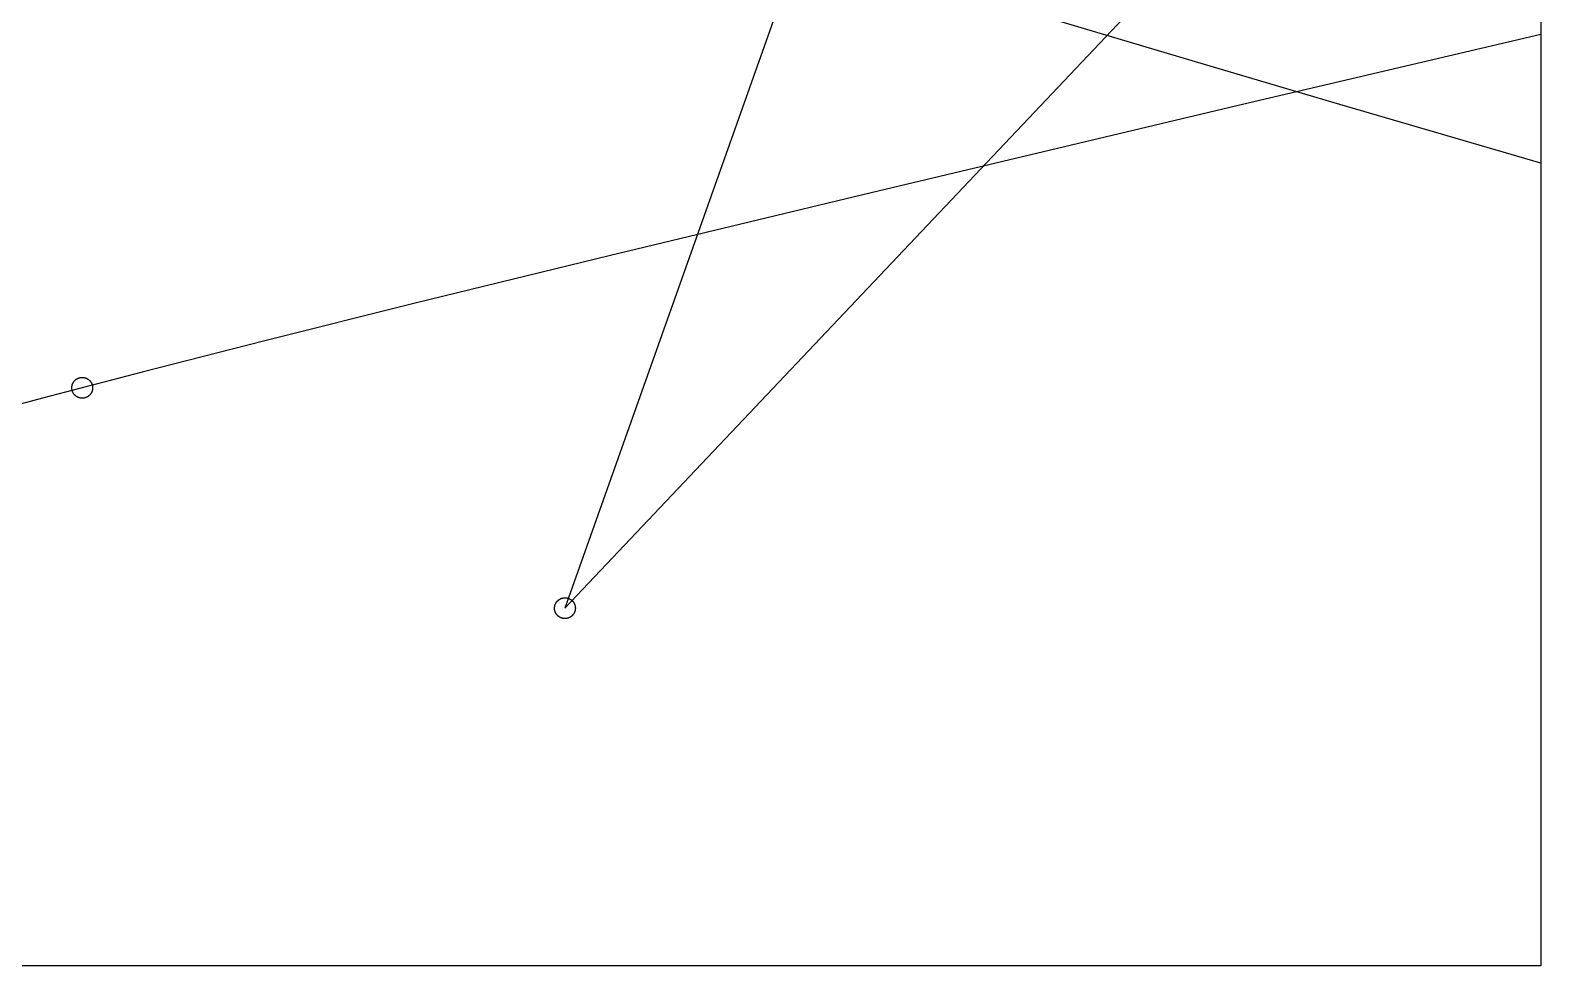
# Model space of a CAD drawing. Header units: millimetres. Extents: x 0 to 1452, y -868 to 0.
# Drawn here: x 726 to 1452, y -868 to -418 of the extents above; entities that cross this region are included whole.
import ezdxf

# ---------------------------------------------------------------- set-up
doc = ezdxf.new("R2010")
doc.units = ezdxf.units.MM

msp = doc.modelspace()

# ---------------------------------------------------------------- linework, layer by layer
for points in [[(0, 0), (1452, 0), (1452, -868), (0, -868), (0, 0)], [(1084, -411), (983, -696), (1420, -234), (855, -187)], [(1452, -481.93), (1422.43, -473.32), (1351.61, -452.57), (1290.4, -434.51), (1237.07, -418.66), (1190.28, -404.63)], [(1452, -420.02), (1305.99, -454.36), (1130.25, -496.16), (1004.96, -526.36), (911.09, -549.36), (838.12, -567.59), (779.74, -582.51), (731.95, -595.03), (692.09, -605.78)], [(756, -590), (756, -590.11), (756, -590.21), (755.99, -590.32), (755.98, -590.42), (755.97, -590.52), (755.96, -590.63), (755.95, -590.73), (755.93, -590.83), (755.91, -590.93), (755.89, -591.03), (755.87, -591.13), (755.85, -591.23), (755.82, -591.33), (755.79, -591.43), (755.76, -591.52), (755.73, -591.62), (755.7, -591.71), (755.66, -591.81), (755.63, -591.9), (755.59, -591.99), (755.55, -592.08), (755.5, -592.17), (755.46, -592.26), (755.41, -592.35), (755.37, -592.44), (755.32, -592.52), (755.27, -592.61), (755.21, -592.69), (755.16, -592.78), (755.1, -592.86), (755.05, -592.94), (754.99, -593.02), (754.93, -593.09), (754.87, -593.17), (754.8, -593.25), (754.74, -593.32), (754.67, -593.39), (754.6, -593.47), (754.54, -593.54), (754.47, -593.6), (754.39, -593.67), (754.32, -593.74), (754.25, -593.8), (754.17, -593.87), (754.09, -593.93), (754.02, -593.99), (753.94, -594.05), (753.86, -594.1), (753.78, -594.16), (753.69, -594.21), (753.61, -594.27), (753.52, -594.32), (753.44, -594.37), (753.35, -594.41), (753.26, -594.46), (753.17, -594.5), (753.08, -594.55), (752.99, -594.59), (752.9, -594.63), (752.81, -594.66), (752.71, -594.7), (752.62, -594.73), (752.52, -594.76), (752.43, -594.79), (752.33, -594.82), (752.23, -594.85), (752.13, -594.87), (752.03, -594.89), (751.93, -594.91), (751.83, -594.93), (751.73, -594.95), (751.63, -594.96), (751.52, -594.97), (751.42, -594.98), (751.32, -594.99), (751.21, -595), (751.11, -595), (751, -595), (750.89, -595), (750.79, -595), (750.68, -594.99), (750.58, -594.98), (750.48, -594.97), (750.37, -594.96), (750.27, -594.95), (750.17, -594.93), (750.07, -594.91), (749.97, -594.89), (749.87, -594.87), (749.77, -594.85), (749.67, -594.82), (749.57, -594.79), (749.48, -594.76), (749.38, -594.73), (749.29, -594.7), (749.19, -594.66), (749.1, -594.63), (749.01, -594.59), (748.92, -594.55), (748.83, -594.5), (748.74, -594.46), (748.65, -594.41), (748.56, -594.37), (748.48, -594.32), (748.39, -594.27), (748.31, -594.21), (748.22, -594.16), (748.14, -594.1), (748.06, -594.05), (747.98, -593.99), (747.91, -593.93), (747.83, -593.87), (747.75, -593.8), (747.68, -593.74), (747.61, -593.67), (747.53, -593.6), (747.46, -593.54), (747.4, -593.47), (747.33, -593.39), (747.26, -593.32), (747.2, -593.25), (747.13, -593.17), (747.07, -593.09), (747.01, -593.02), (746.95, -592.94), (746.9, -592.86), (746.84, -592.78), (746.79, -592.69), (746.73, -592.61), (746.68, -592.52), (746.63, -592.44), (746.59, -592.35), (746.54, -592.26), (746.5, -592.17), (746.45, -592.08), (746.41, -591.99), (746.37, -591.9), (746.34, -591.81), (746.3, -591.71), (746.27, -591.62), (746.24, -591.52), (746.21, -591.43), (746.18, -591.33), (746.15, -591.23), (746.13, -591.13), (746.11, -591.03), (746.09, -590.93), (746.07, -590.83), (746.05, -590.73), (746.04, -590.63), (746.03, -590.52), (746.02, -590.42), (746.01, -590.32), (746, -590.21), (746, -590.11), (746, -590), (746, -589.89), (746, -589.79), (746.01, -589.68), (746.02, -589.58), (746.03, -589.48), (746.04, -589.37), (746.05, -589.27), (746.07, -589.17), (746.09, -589.07), (746.11, -588.97), (746.13, -588.87), (746.15, -588.77), (746.18, -588.67), (746.21, -588.57), (746.24, -588.48), (746.27, -588.38), (746.3, -588.29), (746.34, -588.19), (746.37, -588.1), (746.41, -588.01), (746.45, -587.92), (746.5, -587.83), (746.54, -587.74), (746.59, -587.65), (746.63, -587.56), (746.68, -587.48), (746.73, -587.39), (746.79, -587.31), (746.84, -587.22), (746.9, -587.14), (746.95, -587.06), (747.01, -586.98), (747.07, -586.91), (747.13, -586.83), (747.2, -586.75), (747.26, -586.68), (747.33, -586.61), (747.4, -586.53), (747.46, -586.46), (747.53, -586.4), (747.61, -586.33), (747.68, -586.26), (747.75, -586.2), (747.83, -586.13), (747.91, -586.07), (747.98, -586.01), (748.06, -585.95), (748.14, -585.9), (748.22, -585.84), (748.31, -585.79), (748.39, -585.73), (748.48, -585.68), (748.56, -585.63), (748.65, -585.59), (748.74, -585.54), (748.83, -585.5), (748.92, -585.45), (749.01, -585.41), (749.1, -585.37), (749.19, -585.34), (749.29, -585.3), (749.38, -585.27), (749.48, -585.24), (749.57, -585.21), (749.67, -585.18), (749.77, -585.15), (749.87, -585.13), (749.97, -585.11), (750.07, -585.09), (750.17, -585.07), (750.27, -585.05), (750.37, -585.04), (750.48, -585.03), (750.58, -585.02), (750.68, -585.01), (750.79, -585), (750.89, -585), (751, -585), (751.11, -585), (751.21, -585), (751.32, -585.01), (751.42, -585.02), (751.52, -585.03), (751.63, -585.04), (751.73, -585.05), (751.83, -585.07), (751.93, -585.09), (752.03, -585.11), (752.13, -585.13), (752.23, -585.15), (752.33, -585.18), (752.43, -585.21), (752.52, -585.24), (752.62, -585.27), (752.71, -585.3), (752.81, -585.34), (752.9, -585.37), (752.99, -585.41), (753.08, -585.45), (753.17, -585.5), (753.26, -585.54), (753.35, -585.59), (753.44, -585.63), (753.52, -585.68), (753.61, -585.73), (753.69, -585.79), (753.78, -585.84), (753.86, -585.9), (753.94, -585.95), (754.02, -586.01), (754.09, -586.07), (754.17, -586.13), (754.25, -586.2), (754.32, -586.26), (754.39, -586.33), (754.47, -586.4), (754.54, -586.46), (754.6, -586.53), (754.67, -586.61), (754.74, -586.68), (754.8, -586.75), (754.87, -586.83), (754.93, -586.91), (754.99, -586.98), (755.05, -587.06), (755.1, -587.14), (755.16, -587.22), (755.21, -587.31), (755.27, -587.39), (755.32, -587.48), (755.37, -587.56), (755.41, -587.65), (755.46, -587.74), (755.5, -587.83), (755.55, -587.92), (755.59, -588.01), (755.63, -588.1), (755.66, -588.19), (755.7, -588.29), (755.73, -588.38), (755.76, -588.48), (755.79, -588.57), (755.82, -588.67), (755.85, -588.77), (755.87, -588.87), (755.89, -588.97), (755.91, -589.07), (755.93, -589.17), (755.95, -589.27), (755.96, -589.37), (755.97, -589.48), (755.98, -589.58), (755.99, -589.68), (756, -589.79), (756, -589.89), (756, -590)], [(756, -590), (756, -590.11), (756, -590.21), (755.99, -590.32), (755.98, -590.42), (755.97, -590.52), (755.96, -590.63), (755.95, -590.73), (755.93, -590.83), (755.91, -590.93), (755.89, -591.03), (755.87, -591.13), (755.85, -591.23), (755.82, -591.33), (755.79, -591.43), (755.76, -591.52), (755.73, -591.62), (755.7, -591.71), (755.66, -591.81), (755.63, -591.9), (755.59, -591.99), (755.55, -592.08), (755.5, -592.17), (755.46, -592.26), (755.41, -592.35), (755.37, -592.44), (755.32, -592.52), (755.27, -592.61), (755.21, -592.69), (755.16, -592.78), (755.1, -592.86), (755.05, -592.94), (754.99, -593.02), (754.93, -593.09), (754.87, -593.17), (754.8, -593.25), (754.74, -593.32), (754.67, -593.39), (754.6, -593.47), (754.54, -593.54), (754.47, -593.6), (754.39, -593.67), (754.32, -593.74), (754.25, -593.8), (754.17, -593.87), (754.09, -593.93), (754.02, -593.99), (753.94, -594.05), (753.86, -594.1), (753.78, -594.16), (753.69, -594.21), (753.61, -594.27), (753.52, -594.32), (753.44, -594.37), (753.35, -594.41), (753.26, -594.46), (753.17, -594.5), (753.08, -594.55), (752.99, -594.59), (752.9, -594.63), (752.81, -594.66), (752.71, -594.7), (752.62, -594.73), (752.52, -594.76), (752.43, -594.79), (752.33, -594.82), (752.23, -594.85), (752.13, -594.87), (752.03, -594.89), (751.93, -594.91), (751.83, -594.93), (751.73, -594.95), (751.63, -594.96), (751.52, -594.97), (751.42, -594.98), (751.32, -594.99), (751.21, -595), (751.11, -595), (751, -595), (750.89, -595), (750.79, -595), (750.68, -594.99), (750.58, -594.98), (750.48, -594.97), (750.37, -594.96), (750.27, -594.95), (750.17, -594.93), (750.07, -594.91), (749.97, -594.89), (749.87, -594.87), (749.77, -594.85), (749.67, -594.82), (749.57, -594.79), (749.48, -594.76), (749.38, -594.73), (749.29, -594.7), (749.19, -594.66), (749.1, -594.63), (749.01, -594.59), (748.92, -594.55), (748.83, -594.5), (748.74, -594.46), (748.65, -594.41), (748.56, -594.37), (748.48, -594.32), (748.39, -594.27), (748.31, -594.21), (748.22, -594.16), (748.14, -594.1), (748.06, -594.05), (747.98, -593.99), (747.91, -593.93), (747.83, -593.87), (747.75, -593.8), (747.68, -593.74), (747.61, -593.67), (747.53, -593.6), (747.46, -593.54), (747.4, -593.47), (747.33, -593.39), (747.26, -593.32), (747.2, -593.25), (747.13, -593.17), (747.07, -593.09), (747.01, -593.02), (746.95, -592.94), (746.9, -592.86), (746.84, -592.78), (746.79, -592.69), (746.73, -592.61), (746.68, -592.52), (746.63, -592.44), (746.59, -592.35), (746.54, -592.26), (746.5, -592.17), (746.45, -592.08), (746.41, -591.99), (746.37, -591.9), (746.34, -591.81), (746.3, -591.71), (746.27, -591.62), (746.24, -591.52), (746.21, -591.43), (746.18, -591.33), (746.15, -591.23), (746.13, -591.13), (746.11, -591.03), (746.09, -590.93), (746.07, -590.83), (746.05, -590.73), (746.04, -590.63), (746.03, -590.52), (746.02, -590.42), (746.01, -590.32), (746, -590.21), (746, -590.11), (746, -590), (746, -589.89), (746, -589.79), (746.01, -589.68), (746.02, -589.58), (746.03, -589.48), (746.04, -589.37), (746.05, -589.27), (746.07, -589.17), (746.09, -589.07), (746.11, -588.97), (746.13, -588.87), (746.15, -588.77), (746.18, -588.67), (746.21, -588.57), (746.24, -588.48), (746.27, -588.38), (746.3, -588.29), (746.34, -588.19), (746.37, -588.1), (746.41, -588.01), (746.45, -587.92), (746.5, -587.83), (746.54, -587.74), (746.59, -587.65), (746.63, -587.56), (746.68, -587.48), (746.73, -587.39), (746.79, -587.31), (746.84, -587.22), (746.9, -587.14), (746.95, -587.06), (747.01, -586.98), (747.07, -586.91), (747.13, -586.83), (747.2, -586.75), (747.26, -586.68), (747.33, -586.61), (747.4, -586.53), (747.46, -586.46), (747.53, -586.4), (747.61, -586.33), (747.68, -586.26), (747.75, -586.2), (747.83, -586.13), (747.91, -586.07), (747.98, -586.01), (748.06, -585.95), (748.14, -585.9), (748.22, -585.84), (748.31, -585.79), (748.39, -585.73), (748.48, -585.68), (748.56, -585.63), (748.65, -585.59), (748.74, -585.54), (748.83, -585.5), (748.92, -585.45), (749.01, -585.41), (749.1, -585.37), (749.19, -585.34), (749.29, -585.3), (749.38, -585.27), (749.48, -585.24), (749.57, -585.21), (749.67, -585.18), (749.77, -585.15), (749.87, -585.13), (749.97, -585.11), (750.07, -585.09), (750.17, -585.07), (750.27, -585.05), (750.37, -585.04), (750.48, -585.03), (750.58, -585.02), (750.68, -585.01), (750.79, -585), (750.89, -585), (751, -585), (751.11, -585), (751.21, -585), (751.32, -585.01), (751.42, -585.02), (751.52, -585.03), (751.63, -585.04), (751.73, -585.05), (751.83, -585.07), (751.93, -585.09), (752.03, -585.11), (752.13, -585.13), (752.23, -585.15), (752.33, -585.18), (752.43, -585.21), (752.52, -585.24), (752.62, -585.27), (752.71, -585.3), (752.81, -585.34), (752.9, -585.37), (752.99, -585.41), (753.08, -585.45), (753.17, -585.5), (753.26, -585.54), (753.35, -585.59), (753.44, -585.63), (753.52, -585.68), (753.61, -585.73), (753.69, -585.79), (753.78, -585.84), (753.86, -585.9), (753.94, -585.95), (754.02, -586.01), (754.09, -586.07), (754.17, -586.13), (754.25, -586.2), (754.32, -586.26), (754.39, -586.33), (754.47, -586.4), (754.54, -586.46), (754.6, -586.53), (754.67, -586.61), (754.74, -586.68), (754.8, -586.75), (754.87, -586.83), (754.93, -586.91), (754.99, -586.98), (755.05, -587.06), (755.1, -587.14), (755.16, -587.22), (755.21, -587.31), (755.27, -587.39), (755.32, -587.48), (755.37, -587.56), (755.41, -587.65), (755.46, -587.74), (755.5, -587.83), (755.55, -587.92), (755.59, -588.01), (755.63, -588.1), (755.66, -588.19), (755.7, -588.29), (755.73, -588.38), (755.76, -588.48), (755.79, -588.57), (755.82, -588.67), (755.85, -588.77), (755.87, -588.87), (755.89, -588.97), (755.91, -589.07), (755.93, -589.17), (755.95, -589.27), (755.96, -589.37), (755.97, -589.48), (755.98, -589.58), (755.99, -589.68), (756, -589.79), (756, -589.89), (756, -590)], [(988, -696), (988, -696.11), (988, -696.21), (987.99, -696.32), (987.98, -696.42), (987.97, -696.52), (987.96, -696.63), (987.95, -696.73), (987.93, -696.83), (987.91, -696.93), (987.89, -697.03), (987.87, -697.13), (987.85, -697.23), (987.82, -697.33), (987.79, -697.43), (987.76, -697.52), (987.73, -697.62), (987.7, -697.71), (987.66, -697.81), (987.63, -697.9), (987.59, -697.99), (987.55, -698.08), (987.5, -698.17), (987.46, -698.26), (987.41, -698.35), (987.37, -698.44), (987.32, -698.52), (987.27, -698.61), (987.21, -698.69), (987.16, -698.78), (987.1, -698.86), (987.05, -698.94), (986.99, -699.02), (986.93, -699.09), (986.87, -699.17), (986.8, -699.25), (986.74, -699.32), (986.67, -699.39), (986.6, -699.47), (986.54, -699.54), (986.47, -699.6), (986.39, -699.67), (986.32, -699.74), (986.25, -699.8), (986.17, -699.87), (986.09, -699.93), (986.02, -699.99), (985.94, -700.05), (985.86, -700.1), (985.78, -700.16), (985.69, -700.21), (985.61, -700.27), (985.52, -700.32), (985.44, -700.37), (985.35, -700.41), (985.26, -700.46), (985.17, -700.5), (985.08, -700.55), (984.99, -700.59), (984.9, -700.63), (984.81, -700.66), (984.71, -700.7), (984.62, -700.73), (984.52, -700.76), (984.43, -700.79), (984.33, -700.82), (984.23, -700.85), (984.13, -700.87), (984.03, -700.89), (983.93, -700.91), (983.83, -700.93), (983.73, -700.95), (983.63, -700.96), (983.52, -700.97), (983.42, -700.98), (983.32, -700.99), (983.21, -701), (983.11, -701), (983, -701), (982.89, -701), (982.79, -701), (982.68, -700.99), (982.58, -700.98), (982.48, -700.97), (982.37, -700.96), (982.27, -700.95), (982.17, -700.93), (982.07, -700.91), (981.97, -700.89), (981.87, -700.87), (981.77, -700.85), (981.67, -700.82), (981.57, -700.79), (981.48, -700.76), (981.38, -700.73), (981.29, -700.7), (981.19, -700.66), (981.1, -700.63), (981.01, -700.59), (980.92, -700.55), (980.83, -700.5), (980.74, -700.46), (980.65, -700.41), (980.56, -700.37), (980.48, -700.32), (980.39, -700.27), (980.31, -700.21), (980.22, -700.16), (980.14, -700.1), (980.06, -700.05), (979.98, -699.99), (979.91, -699.93), (979.83, -699.87), (979.75, -699.8), (979.68, -699.74), (979.61, -699.67), (979.53, -699.6), (979.46, -699.54), (979.4, -699.47), (979.33, -699.39), (979.26, -699.32), (979.2, -699.25), (979.13, -699.17), (979.07, -699.09), (979.01, -699.02), (978.95, -698.94), (978.9, -698.86), (978.84, -698.78), (978.79, -698.69), (978.73, -698.61), (978.68, -698.52), (978.63, -698.44), (978.59, -698.35), (978.54, -698.26), (978.5, -698.17), (978.45, -698.08), (978.41, -697.99), (978.37, -697.9), (978.34, -697.81), (978.3, -697.71), (978.27, -697.62), (978.24, -697.52), (978.21, -697.43), (978.18, -697.33), (978.15, -697.23), (978.13, -697.13), (978.11, -697.03), (978.09, -696.93), (978.07, -696.83), (978.05, -696.73), (978.04, -696.63), (978.03, -696.52), (978.02, -696.42), (978.01, -696.32), (978, -696.21), (978, -696.11), (978, -696), (978, -695.89), (978, -695.79), (978.01, -695.68), (978.02, -695.58), (978.03, -695.48), (978.04, -695.37), (978.05, -695.27), (978.07, -695.17), (978.09, -695.07), (978.11, -694.97), (978.13, -694.87), (978.15, -694.77), (978.18, -694.67), (978.21, -694.57), (978.24, -694.48), (978.27, -694.38), (978.3, -694.29), (978.34, -694.19), (978.37, -694.1), (978.41, -694.01), (978.45, -693.92), (978.5, -693.83), (978.54, -693.74), (978.59, -693.65), (978.63, -693.56), (978.68, -693.48), (978.73, -693.39), (978.79, -693.31), (978.84, -693.22), (978.9, -693.14), (978.95, -693.06), (979.01, -692.98), (979.07, -692.91), (979.13, -692.83), (979.2, -692.75), (979.26, -692.68), (979.33, -692.61), (979.4, -692.53), (979.46, -692.46), (979.53, -692.4), (979.61, -692.33), (979.68, -692.26), (979.75, -692.2), (979.83, -692.13), (979.91, -692.07), (979.98, -692.01), (980.06, -691.95), (980.14, -691.9), (980.22, -691.84), (980.31, -691.79), (980.39, -691.73), (980.48, -691.68), (980.56, -691.63), (980.65, -691.59), (980.74, -691.54), (980.83, -691.5), (980.92, -691.45), (981.01, -691.41), (981.1, -691.37), (981.19, -691.34), (981.29, -691.3), (981.38, -691.27), (981.48, -691.24), (981.57, -691.21), (981.67, -691.18), (981.77, -691.15), (981.87, -691.13), (981.97, -691.11), (982.07, -691.09), (982.17, -691.07), (982.27, -691.05), (982.37, -691.04), (982.48, -691.03), (982.58, -691.02), (982.68, -691.01), (982.79, -691), (982.89, -691), (983, -691), (983.11, -691), (983.21, -691), (983.32, -691.01), (983.42, -691.02), (983.52, -691.03), (983.63, -691.04), (983.73, -691.05), (983.83, -691.07), (983.93, -691.09), (984.03, -691.11), (984.13, -691.13), (984.23, -691.15), (984.33, -691.18), (984.43, -691.21), (984.52, -691.24), (984.62, -691.27), (984.71, -691.3), (984.81, -691.34), (984.9, -691.37), (984.99, -691.41), (985.08, -691.45), (985.17, -691.5), (985.26, -691.54), (985.35, -691.59), (985.44, -691.63), (985.52, -691.68), (985.61, -691.73), (985.69, -691.79), (985.78, -691.84), (985.86, -691.9), (985.94, -691.95), (986.02, -692.01), (986.09, -692.07), (986.17, -692.13), (986.25, -692.2), (986.32, -692.26), (986.39, -692.33), (986.47, -692.4), (986.54, -692.46), (986.6, -692.53), (986.67, -692.61), (986.74, -692.68), (986.8, -692.75), (986.87, -692.83), (986.93, -692.91), (986.99, -692.98), (987.05, -693.06), (987.1, -693.14), (987.16, -693.22), (987.21, -693.31), (987.27, -693.39), (987.32, -693.48), (987.37, -693.56), (987.41, -693.65), (987.46, -693.74), (987.5, -693.83), (987.55, -693.92), (987.59, -694.01), (987.63, -694.1), (987.66, -694.19), (987.7, -694.29), (987.73, -694.38), (987.76, -694.48), (987.79, -694.57), (987.82, -694.67), (987.85, -694.77), (987.87, -694.87), (987.89, -694.97), (987.91, -695.07), (987.93, -695.17), (987.95, -695.27), (987.96, -695.37), (987.97, -695.48), (987.98, -695.58), (987.99, -695.68), (988, -695.79), (988, -695.89), (988, -696)], [(988, -696), (988, -696.11), (988, -696.21), (987.99, -696.32), (987.98, -696.42), (987.97, -696.52), (987.96, -696.63), (987.95, -696.73), (987.93, -696.83), (987.91, -696.93), (987.89, -697.03), (987.87, -697.13), (987.85, -697.23), (987.82, -697.33), (987.79, -697.43), (987.76, -697.52), (987.73, -697.62), (987.7, -697.71), (987.66, -697.81), (987.63, -697.9), (987.59, -697.99), (987.55, -698.08), (987.5, -698.17), (987.46, -698.26), (987.41, -698.35), (987.37, -698.44), (987.32, -698.52), (987.27, -698.61), (987.21, -698.69), (987.16, -698.78), (987.1, -698.86), (987.05, -698.94), (986.99, -699.02), (986.93, -699.09), (986.87, -699.17), (986.8, -699.25), (986.74, -699.32), (986.67, -699.39), (986.6, -699.47), (986.54, -699.54), (986.47, -699.6), (986.39, -699.67), (986.32, -699.74), (986.25, -699.8), (986.17, -699.87), (986.09, -699.93), (986.02, -699.99), (985.94, -700.05), (985.86, -700.1), (985.78, -700.16), (985.69, -700.21), (985.61, -700.27), (985.52, -700.32), (985.44, -700.37), (985.35, -700.41), (985.26, -700.46), (985.17, -700.5), (985.08, -700.55), (984.99, -700.59), (984.9, -700.63), (984.81, -700.66), (984.71, -700.7), (984.62, -700.73), (984.52, -700.76), (984.43, -700.79), (984.33, -700.82), (984.23, -700.85), (984.13, -700.87), (984.03, -700.89), (983.93, -700.91), (983.83, -700.93), (983.73, -700.95), (983.63, -700.96), (983.52, -700.97), (983.42, -700.98), (983.32, -700.99), (983.21, -701), (983.11, -701), (983, -701), (982.89, -701), (982.79, -701), (982.68, -700.99), (982.58, -700.98), (982.48, -700.97), (982.37, -700.96), (982.27, -700.95), (982.17, -700.93), (982.07, -700.91), (981.97, -700.89), (981.87, -700.87), (981.77, -700.85), (981.67, -700.82), (981.57, -700.79), (981.48, -700.76), (981.38, -700.73), (981.29, -700.7), (981.19, -700.66), (981.1, -700.63), (981.01, -700.59), (980.92, -700.55), (980.83, -700.5), (980.74, -700.46), (980.65, -700.41), (980.56, -700.37), (980.48, -700.32), (980.39, -700.27), (980.31, -700.21), (980.22, -700.16), (980.14, -700.1), (980.06, -700.05), (979.98, -699.99), (979.91, -699.93), (979.83, -699.87), (979.75, -699.8), (979.68, -699.74), (979.61, -699.67), (979.53, -699.6), (979.46, -699.54), (979.4, -699.47), (979.33, -699.39), (979.26, -699.32), (979.2, -699.25), (979.13, -699.17), (979.07, -699.09), (979.01, -699.02), (978.95, -698.94), (978.9, -698.86), (978.84, -698.78), (978.79, -698.69), (978.73, -698.61), (978.68, -698.52), (978.63, -698.44), (978.59, -698.35), (978.54, -698.26), (978.5, -698.17), (978.45, -698.08), (978.41, -697.99), (978.37, -697.9), (978.34, -697.81), (978.3, -697.71), (978.27, -697.62), (978.24, -697.52), (978.21, -697.43), (978.18, -697.33), (978.15, -697.23), (978.13, -697.13), (978.11, -697.03), (978.09, -696.93), (978.07, -696.83), (978.05, -696.73), (978.04, -696.63), (978.03, -696.52), (978.02, -696.42), (978.01, -696.32), (978, -696.21), (978, -696.11), (978, -696), (978, -695.89), (978, -695.79), (978.01, -695.68), (978.02, -695.58), (978.03, -695.48), (978.04, -695.37), (978.05, -695.27), (978.07, -695.17), (978.09, -695.07), (978.11, -694.97), (978.13, -694.87), (978.15, -694.77), (978.18, -694.67), (978.21, -694.57), (978.24, -694.48), (978.27, -694.38), (978.3, -694.29), (978.34, -694.19), (978.37, -694.1), (978.41, -694.01), (978.45, -693.92), (978.5, -693.83), (978.54, -693.74), (978.59, -693.65), (978.63, -693.56), (978.68, -693.48), (978.73, -693.39), (978.79, -693.31), (978.84, -693.22), (978.9, -693.14), (978.95, -693.06), (979.01, -692.98), (979.07, -692.91), (979.13, -692.83), (979.2, -692.75), (979.26, -692.68), (979.33, -692.61), (979.4, -692.53), (979.46, -692.46), (979.53, -692.4), (979.61, -692.33), (979.68, -692.26), (979.75, -692.2), (979.83, -692.13), (979.91, -692.07), (979.98, -692.01), (980.06, -691.95), (980.14, -691.9), (980.22, -691.84), (980.31, -691.79), (980.39, -691.73), (980.48, -691.68), (980.56, -691.63), (980.65, -691.59), (980.74, -691.54), (980.83, -691.5), (980.92, -691.45), (981.01, -691.41), (981.1, -691.37), (981.19, -691.34), (981.29, -691.3), (981.38, -691.27), (981.48, -691.24), (981.57, -691.21), (981.67, -691.18), (981.77, -691.15), (981.87, -691.13), (981.97, -691.11), (982.07, -691.09), (982.17, -691.07), (982.27, -691.05), (982.37, -691.04), (982.48, -691.03), (982.58, -691.02), (982.68, -691.01), (982.79, -691), (982.89, -691), (983, -691), (983.11, -691), (983.21, -691), (983.32, -691.01), (983.42, -691.02), (983.52, -691.03), (983.63, -691.04), (983.73, -691.05), (983.83, -691.07), (983.93, -691.09), (984.03, -691.11), (984.13, -691.13), (984.23, -691.15), (984.33, -691.18), (984.43, -691.21), (984.52, -691.24), (984.62, -691.27), (984.71, -691.3), (984.81, -691.34), (984.9, -691.37), (984.99, -691.41), (985.08, -691.45), (985.17, -691.5), (985.26, -691.54), (985.35, -691.59), (985.44, -691.63), (985.52, -691.68), (985.61, -691.73), (985.69, -691.79), (985.78, -691.84), (985.86, -691.9), (985.94, -691.95), (986.02, -692.01), (986.09, -692.07), (986.17, -692.13), (986.25, -692.2), (986.32, -692.26), (986.39, -692.33), (986.47, -692.4), (986.54, -692.46), (986.6, -692.53), (986.67, -692.61), (986.74, -692.68), (986.8, -692.75), (986.87, -692.83), (986.93, -692.91), (986.99, -692.98), (987.05, -693.06), (987.1, -693.14), (987.16, -693.22), (987.21, -693.31), (987.27, -693.39), (987.32, -693.48), (987.37, -693.56), (987.41, -693.65), (987.46, -693.74), (987.5, -693.83), (987.55, -693.92), (987.59, -694.01), (987.63, -694.1), (987.66, -694.19), (987.7, -694.29), (987.73, -694.38), (987.76, -694.48), (987.79, -694.57), (987.82, -694.67), (987.85, -694.77), (987.87, -694.87), (987.89, -694.97), (987.91, -695.07), (987.93, -695.17), (987.95, -695.27), (987.96, -695.37), (987.97, -695.48), (987.98, -695.58), (987.99, -695.68), (988, -695.79), (988, -695.89), (988, -696)]]:
    msp.add_lwpolyline(points)

doc.saveas('drawing.dxf')
